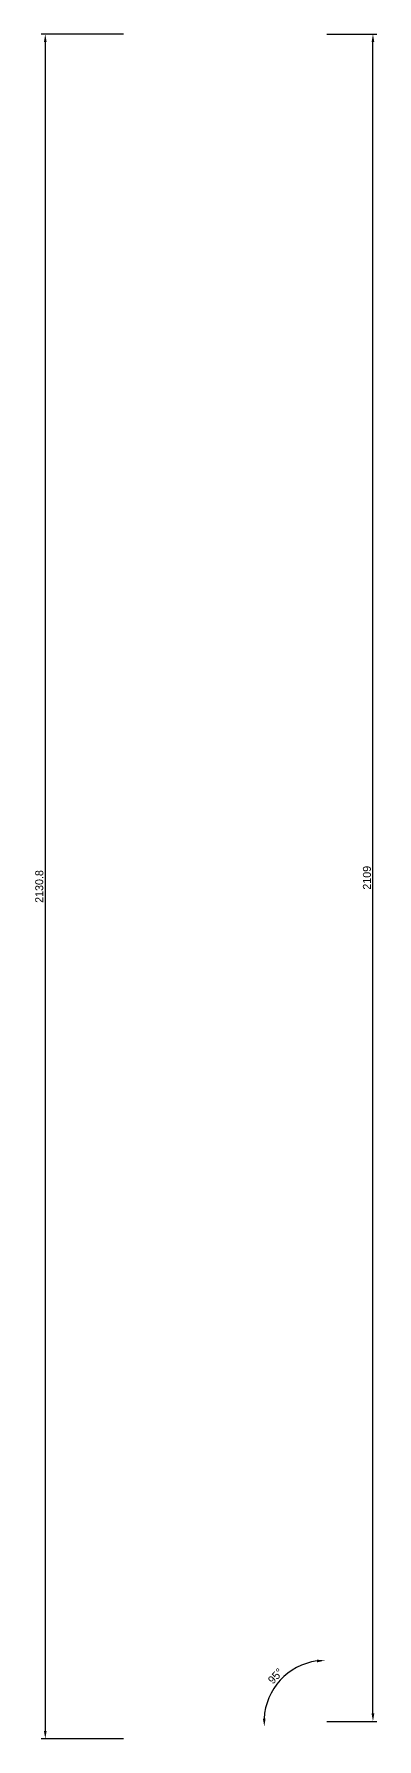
# Model space of a CAD drawing. Header units: millimetres. Extents: x -648 to 20580, y -6520 to 839.
# Drawn here: x -65 to 365, y -4132 to -2001 of the extents above; entities that cross this region are included whole.
import ezdxf

# ---------------------------------------------------------------- set-up
doc = ezdxf.new("R2010")
doc.units = ezdxf.units.MM
doc.layers.get('Defpoints').update_dxf_attribs({"true_color": 0xffffff})
doc.layers.add('Cotes', color=4, linetype='Continuous', lineweight=25, true_color=0x00ffff)
doc.styles.add('QCADDimTextStyle', font='txt')
doc.dimstyles.new('QCADDimStyle', dxfattribs={"dimtxt": 10, "dimasz": 10, "dimexe": 5, "dimexo": 2.5, "dimgap": 2.5, "dimtad": 1, "dimtoh": 1, "dimdec": 4, "dimzin": 0, "dimdsep": 46, "dimtxsty": 'QCADDimTextStyle', "dimcen": 0.09, "dimadec": 0, "dimazin": 0, "dimtfac": 1, "dimtdec": 4, "dimtofl": 0, "dimtmove": 0, "dimatfit": 3, "dimfxl": 1, "dimtolj": 1, "dimtzin": 0, "dimarcsym": 0})

# ---------------------------------------------------------------- blocks, each defined once
blk = doc.blocks.new('*D31')
at = {"layer": 'Cotes', "color": 0, "lineweight": -2}
for p, q in [((302, -2001), (364.5, -2001)), ((359.5, -4100), (359.5, -2011)), ((302, -4110), (364.5, -4110))]:
    blk.add_line(p, q, dxfattribs=at)
at = {"layer": 'Cotes', "color": 0}
for points in [[(361.2, -2011), (357.8, -2011), (359.5, -2001)], [(357.8, -4100), (361.2, -4100), (359.5, -4110)]]:
    blk.add_solid(points, dxfattribs=at)
at = {"layer": 'Defpoints', "color": 0}
for p in [(299.5, -2001), (359.5, -2001), (299.5, -4110)]:
    blk.add_point(p, dxfattribs=at)
at = {"layer": 'Cotes', "color": 0, "insert": (352, -3055.5), "char_height": 10, "attachment_point": 5, "rotation": 90, "style": 'QCADDimTextStyle'}
blk.add_mtext('\\A1;2109', dxfattribs=at)
blk = doc.blocks.new('*D32')
at = {"layer": 'Cotes', "color": 0, "lineweight": -2}
for p, q in [((47.5, -2001), (-55.5, -2001)), ((-50.5, -2011), (-50.5, -4121.8)), ((47.5, -4131.8), (-55.5, -4131.8))]:
    blk.add_line(p, q, dxfattribs=at)
at = {"layer": 'Cotes', "color": 0}
for points in [[(-48.8, -2011), (-52.2, -2011), (-50.5, -2001)], [(-52.2, -4121.8), (-48.8, -4121.8), (-50.5, -4131.8)]]:
    blk.add_solid(points, dxfattribs=at)
at = {"layer": 'Defpoints', "color": 0}
for p in [(50, -2001), (-50.5, -4131.8), (50, -4131.8)]:
    blk.add_point(p, dxfattribs=at)
at = {"layer": 'Cotes', "color": 0, "insert": (-58, -3066.4), "char_height": 10, "attachment_point": 5, "rotation": 90, "style": 'QCADDimTextStyle'}
blk.add_mtext('\\A1;2130.8', dxfattribs=at)
blk = doc.blocks.new('*D34')
at = {"layer": 'Cotes', "color": 0, "lineweight": -2}
blk.add_arc((299.5, -4110), 76.2, 97.5287, 177.4713, dxfattribs=at)
at = {"layer": 'Cotes', "color": 0}
for points in [[(289.6, -4036.2), (289.4, -4032.8), (299.5, -4033.8)], [(221.8, -4106.7), (225.1, -4106.6), (223.6, -4116.6)]]:
    blk.add_solid(points, dxfattribs=at)
at = {"layer": 'Defpoints', "color": 0}
for p in [(299.5, -3900.8), (259.5, -4045.2), (299.5, -4110), (299.5, -4110), (166, -4121.7)]:
    blk.add_point(p, dxfattribs=at)
at = {"layer": 'Cotes', "color": 0, "insert": (237.6, -4053.3), "char_height": 10, "attachment_point": 5, "rotation": 47.5, "style": 'QCADDimTextStyle'}
blk.add_mtext('\\A1;95%%d', dxfattribs=at)

msp = doc.modelspace()

# ---------------------------------------------------------------- dimensions: what is measured, and where the dimension line sits
at = {"layer": 'Cotes'}
for base, p1, p2, picture, middle in [((-50.5, -4131.83), (50, -2001), (50, -4131.83), '*D32', (-58, -3066.41)), ((359.5, -2001), (299.5, -4110), (299.5, -2001), '*D31', (352, -3055.5))]:
    dim = msp.add_linear_dim(base=base, p1=p1, p2=p2, angle=90, dimstyle='QCADDimStyle', override={"dimtxt": 10, "dimasz": 10, "dimexe": 5, "dimexo": 2.5, "dimgap": 2.5, "dimdec": 1, "dimzin": 8, "dimclrd": 0, "dimclre": 0, "dimclrt": 0, "dimazin": 2, "dimtmove": 2}, dxfattribs=at)
    dim.commit()
    dim.dimension.update_dxf_attribs({"geometry": picture, "text_midpoint": middle})
dim = msp.add_angular_dim_2l(base=(259.52, -4045.18), line1=((299.5, -3900.77), (299.5, -4110)), line2=((299.5, -4110), (165.97, -4121.68)), dimstyle='QCADDimStyle', override={"dimtxt": 10, "dimasz": 10, "dimexe": 5, "dimexo": 2.5, "dimgap": 2.5, "dimdec": 1, "dimzin": 8, "dimclrd": 0, "dimclre": 0, "dimclrt": 0, "dimazin": 2, "dimtmove": 2}, dxfattribs=at)
dim.commit()
dim.dimension.update_dxf_attribs({"geometry": '*D34', "text_midpoint": (237.65, -4053.32)})

doc.saveas('drawing.dxf')
